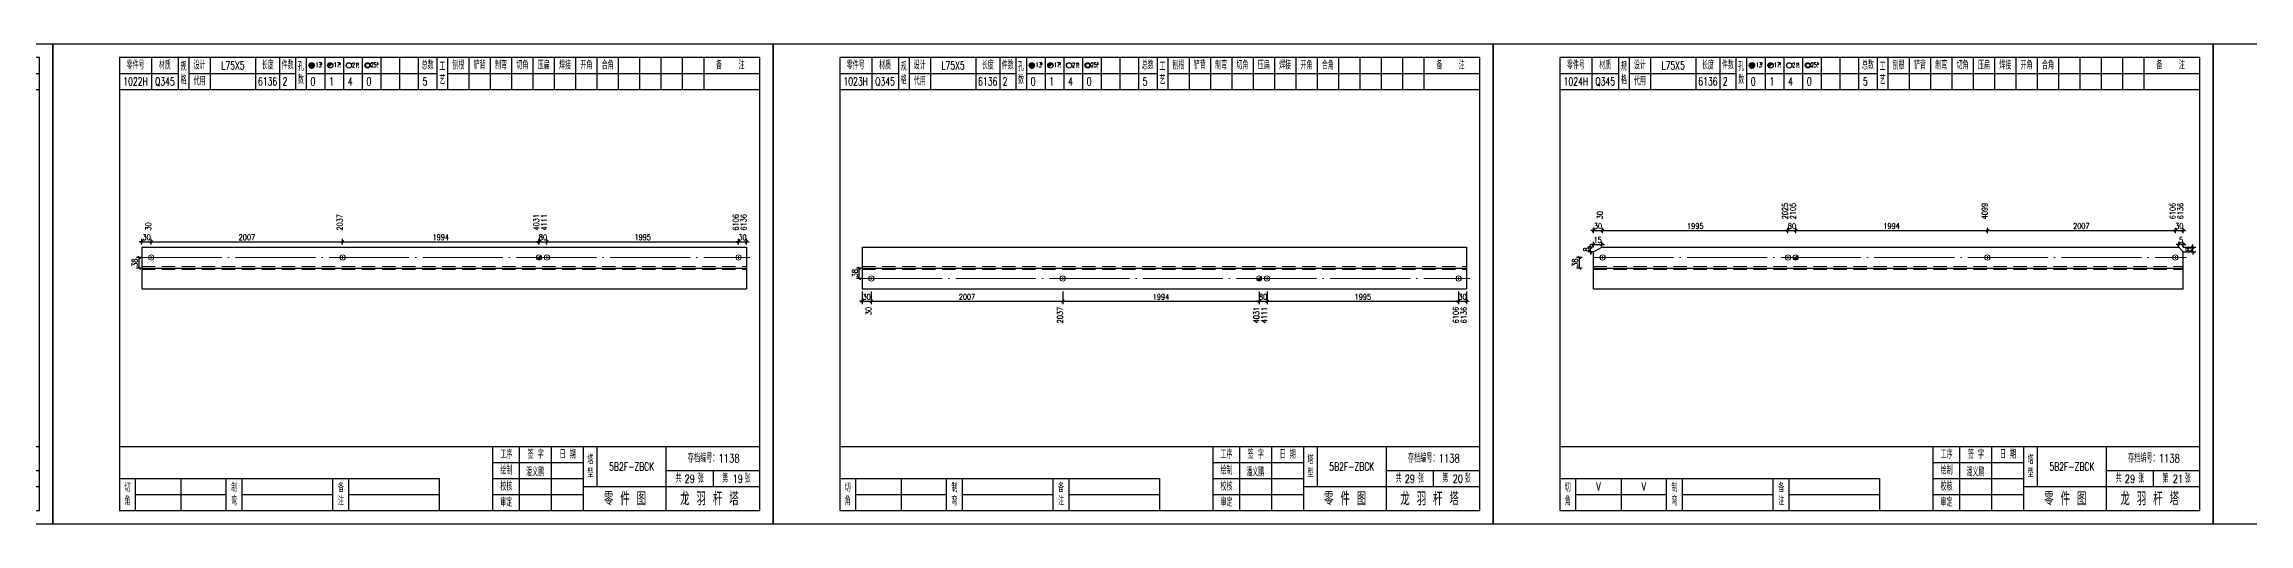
# Model space of a CAD drawing. Header units: millimetres. Extents: x 0 to 30240, y -10896 to -1348.
# Drawn here: x 4857 to 5683, y -7281 to -7101 of the extents above; entities that cross this region are included whole.
import ezdxf
from ezdxf.enums import TextEntityAlignment as Align

# ---------------------------------------------------------------- set-up
doc = ezdxf.new("R2010")
doc.units = ezdxf.units.MM
doc.header["$LTSCALE"] = 20
doc.header["$PDMODE"] = 1
doc.linetypes.add('DASHDOT2X', pattern=[1.75, 1.5, -0.125, 0, -0.125])
doc.linetypes.add('HIDDEN', pattern=[0.375, 0.25, -0.125])
for name, color, linetype, lineweight in [('1', 7, 'Continuous', 25), ('11', 3, 'Continuous', 13), ('2', 1, 'HIDDEN', 13), ('5', 1, 'Continuous', 13), ('7', 2, 'DASHDOT2X', 13)]:
    doc.layers.add(name, color=color, linetype=linetype, lineweight=lineweight)
doc.styles.get("Standard").update_dxf_attribs({"font": 'simplex', "width": 0.7, "bigfont": 'gbhzfs.shx'})
doc.styles.add('SYMBOL_TXT', font='txt.shx', dxfattribs={"width": 0.6})
doc.styles.add('TITLE_TXT', font='simplex.shx', dxfattribs={"width": 0.75, "height": 2.5, "bigfont": 'gbhzfs.shx'})
doc.dimstyles.get("Standard").update_dxf_attribs({"dimtxt": 2.1, "dimasz": 1, "dimexe": 1.05, "dimexo": 0, "dimgap": 0.63, "dimtad": 1, "dimzin": 0, "dimdsep": 46, "dimtxsty": 'standard', "dimblk": 'OBLIQUE', "dimblk1": 'OBLIQUE', "dimblk2": 'OBLIQUE', "dimcen": 0.09, "dimadec": 0, "dimazin": 0, "dimtfac": 1, "dimtdec": 1, "dimtix": 1, "dimtmove": 0, "dimatfit": 3, "dimfxl": 0, "dimtolj": 1, "dimtzin": 0, "dimarcsym": 0})
pattern_1 = [(0, (-3, 0), (0, 0.0125), [])]

# ---------------------------------------------------------------- blocks, each defined once
blk = doc.blocks.new('M12_HOLE')
h = blk.add_hatch()
h.set_pattern_fill('LINE', scale=0.1, style=0)
h.set_pattern_definition(pattern_1)
h.paths.add_polyline_path([(-5, 0, 1), (-1, 0, 1)])
at = {"color": 7}
blk.add_circle((-3, 0), 2, dxfattribs=at)
at = {"color": 7, "attachment_point": 1, "style": 'SYMBOL_TXT'}
for s, insert, char_height, width in [('13\\f??|b0|i0|c0|p54;.', (-0.1, 2.1), 3.5, 5.707), ('5', (3.7, 2.3), 1.8, 2.931)]:
    blk.add_mtext(s, dxfattribs=dict(at, insert=insert, char_height=char_height, width=width))
blk = doc.blocks.new('M16_HOLE')
h = blk.add_hatch()
h.set_pattern_fill('LINE', scale=0.1, style=0)
h.set_pattern_definition(pattern_1)
h.paths.add_polyline_path([(-1.6, 1.4, 0.668179), (-5, 0, 0.198912), (-4.4, -1.4)])
at = {"color": 7}
blk.add_circle((-3, 0), 2, dxfattribs=at)
at = {"color": 7, "attachment_point": 1, "style": 'SYMBOL_TXT'}
for s, insert, char_height, width in [('17.', (-0.4, 2.1), 3.5, 6.316), ('5', (3.6, 2.3), 1.8, 1.822)]:
    blk.add_mtext(s, dxfattribs=dict(at, insert=insert, char_height=char_height, width=width))
blk = doc.blocks.new('M20_HOLE')
at = {"color": 7}
blk.add_circle((-3, 0), 2, dxfattribs=at)
at = {"color": 7, "attachment_point": 1, "style": 'SYMBOL_TXT'}
for s, insert, char_height, width in [('21.', (-0.7, 2), 3.5, 6.074), ('5', (3.3, 2), 1.8, 1.458)]:
    blk.add_mtext(s, dxfattribs=dict(at, insert=insert, char_height=char_height, width=width))
blk = doc.blocks.new('M24_HOLE')
at = {"color": 7}
for radius in [2, 1.5]:
    blk.add_circle((-3, 0), radius, dxfattribs=at)
at = {"color": 7, "attachment_point": 1, "style": 'SYMBOL_TXT'}
for s, insert, char_height, width in [('25.', (-0.7, 2.1), 3.5, 2.429), ('5', (3.9, 2.3), 1.8, 1.944)]:
    blk.add_mtext(s, dxfattribs=dict(at, insert=insert, char_height=char_height, width=width))
blk = doc.blocks.new('JgCard')
for p, q in [((270, 180), (0, 180)), ((0, 180), (0, 0)), ((265, 175), (25, 175)), ((25, 175), (25, 5)), ((37, 175), (37, 163)), ((47, 175), (47, 163)), ((51, 175), (51, 163)), ((59, 175), (59, 163)), ((76, 175), (76, 163)), ((85, 175), (85, 163)), ((91, 175), (91, 163)), ((95, 175), (95, 163)), ((102, 175), (102, 163)), ((109, 175), (109, 163)), ((116, 175), (116, 163)), ((123, 175), (123, 163)), ((130, 175), (130, 163)), ((137, 175), (137, 163)), ((144, 175), (144, 163)), ((148, 175), (148, 163)), ((156, 175), (156, 163)), ((164, 175), (164, 163)), ((172, 175), (172, 163)), ((180, 175), (180, 163)), ((188, 175), (188, 163)), ((196, 175), (196, 163)), ((204, 175), (204, 163)), ((212, 175), (212, 163)), ((220, 175), (220, 163)), ((228, 175), (228, 163)), ((236, 175), (236, 163)), ((244, 175), (244, 163)), ((265, 5), (265, 175)), ((270, 0), (270, 180)), ((25, 169), (47, 169)), ((51, 169), (91, 169)), ((95, 169), (144, 169)), ((148, 169), (265, 169)), ((25, 163), (265, 163)), ((25, 29), (265, 29)), ((165, 5), (165, 29)), ((175, 5), (175, 29)), ((187, 5), (187, 29)), ((199, 5), (199, 29)), ((204, 29), (204, 14)), ((230, 5), (230, 29)), ((25, 17), (145, 17)), ((31, 5), (31, 17)), ((48, 17), (48, 5)), ((65, 5), (65, 17)), ((71, 5), (71, 17)), ((105, 5), (105, 17)), ((111, 5), (111, 17)), ((145, 5), (145, 17)), ((165, 23), (199, 23)), ((165, 17), (199, 17)), ((230, 20), (265, 20)), ((247.5, 20), (247.5, 14)), ((31, 11), (65, 11)), ((71, 11), (105, 11)), ((111, 11), (145, 11)), ((165, 11), (199, 11)), ((199, 14), (265, 14)), ((0, 0), (270, 0)), ((25, 5), (265, 5))]:
    blk.add_line(p, q)
blk.add_lwpolyline([(96.03, 171.99, -1), (98.03, 171.99, -1)], format="xyb", close=True)
blk.add_point((145, 96))
at = {"xscale": 0.5, "yscale": 0.5, "zscale": 0.5}
for name, p in [('M12_HOLE', (98.53, 171.99)), ('M16_HOLE', (105.5, 172)), ('M20_HOLE', (112.5, 172)), ('M24_HOLE', (119.5, 172))]:
    blk.add_blockref(name, p, dxfattribs=at)
at = {"style": 'TITLE_TXT', "width": 0.75}
for s, height, p in [('存档编号：1138', 3.076, (238.02, 23.07)), ('潘义鹏', 3, (177.45, 17.91)), ('龙 羽 杆 塔', 5, (235.17, 6.97))]:
    blk.add_text(s, height=height, dxfattribs=at).set_placement(p)
at = {"attachment_point": 5, "style": 'TITLE_TXT'}
for s, insert, char_height, width in [('零件号', (31, 172), 3, 15), ('材质', (42, 172), 3, 8), ('设计', (55, 172), 3, 8), ('长度', (80.5, 172), 3, 8), ('件数', (88, 172), 3, 6), ('总数', (140.5, 172), 3, 7), ('刨根', (152, 172), 3, 8), ('铲背', (160, 172), 3, 8), ('制弯', (168, 172), 3, 8), ('切角', (176, 172), 3, 8), ('压扁', (184, 172), 3, 8), ('焊接', (192, 172), 3, 8), ('开角', (200, 172), 3, 8), ('合角', (208, 172), 3, 8), ('备    注', (254, 172), 3, 22), ('规格', (49, 169), 3, 4), ('代用', (55, 166), 3, 8), ('孔数', (93, 169), 3, 4), ('工\\P艺', (146, 169), 3, 4), ('工序', (170, 26), 3, 10), ('签 字', (181, 26), 3, 12), ('日 期', (193, 26), 3, 12), ('塔\\P型', (201.5, 21.5), 3, 5), ('绘制', (170, 20), 3, 10), ('共    张', (238.75, 17), 3, 17.5), ('第    张', (256.25, 17), 3, 17.5), ('切\\P角', (28, 11), 3, 6), ('制\\P弯', (68, 11), 3, 6), ('备\\P注', (108, 11), 3, 6), ('校核', (170, 14), 3, 10), ('审定', (170, 8), 3, 10), ('零 件 图', (214.5, 9.5), 5, 31)]:
    blk.add_mtext(s, dxfattribs=dict(at, insert=insert, char_height=char_height, width=width))
blk = doc.blocks.new('M20')
for p, q in [((-0.5, 0), (0.5, 0)), ((0, -0.5), (0, 0.5))]:
    blk.add_line(p, q)
blk.add_circle((0, 0), 1)
blk = doc.blocks.new('M16')
for p, q in [((-0.71, -0.71), (0.71, 0.71)), ((-0.4, 0), (0.4, 0)), ((0, 0.4), (0, -0.4))]:
    blk.add_line(p, q)
blk.add_circle((0, 0), 1)
for radius in [0.8, 0.6, 0.4, 0.2]:
    blk.add_arc((0, 0), radius, 225, 45)
blk = doc.blocks.new('_Oblique')
at = {"color": 0, "linetype": 'ByBlock', "lineweight": -2}
blk.add_line((-0.5, -0.5), (0.5, 0.5), dxfattribs=at)
blk = doc.blocks.new('*D4065')
at = {"layer": '11', "color": 0, "lineweight": -2}
for p, q in [((4893.4, -7176.23), (4893.4, -7174.13)), ((4896.84, -7176.23), (4896.84, -7174.13)), ((4893.4, -7175.18), (4892.4, -7175.18)), ((4893.4, -7175.18), (4896.84, -7175.18)), ((4896.84, -7175.18), (4897.84, -7175.18))]:
    blk.add_line(p, q, dxfattribs=at)
at = {"layer": 'Defpoints', "color": 0}
for p in [(4893.4, -7176.23), (4896.84, -7175.18), (4896.84, -7176.23)]:
    blk.add_point(p, dxfattribs=at)
at = {"layer": '11', "color": 0, "lineweight": -2}
blk.add_blockref('_Oblique', (4893.4, -7175.18), dxfattribs=at)
at = {"layer": '11', "color": 0, "lineweight": -2, "rotation": 180}
blk.add_blockref('_Oblique', (4896.84, -7175.18), dxfattribs=at)
at = {"layer": '11', "color": 0, "insert": (4895.12, -7173.5), "char_height": 2.1, "attachment_point": 5}
blk.add_mtext('\\A1;30', dxfattribs=at)
blk = doc.blocks.new('*D4068')
at = {"layer": '11', "color": 0, "lineweight": -2}
for p, q in [((5042.26, -7176.23), (5042.26, -7174.13)), ((5045.22, -7176.23), (5045.22, -7174.13)), ((5042.26, -7175.18), (5041.26, -7175.18)), ((5042.26, -7175.18), (5045.22, -7175.18)), ((5045.22, -7175.18), (5046.22, -7175.18))]:
    blk.add_line(p, q, dxfattribs=at)
at = {"layer": 'Defpoints', "color": 0}
for p in [(5042.26, -7176.23), (5045.22, -7175.18), (5045.22, -7176.23)]:
    blk.add_point(p, dxfattribs=at)
at = {"layer": '11', "color": 0, "lineweight": -2}
blk.add_blockref('_Oblique', (5042.26, -7175.18), dxfattribs=at)
at = {"layer": '11', "color": 0, "lineweight": -2, "rotation": 180}
blk.add_blockref('_Oblique', (5045.22, -7175.18), dxfattribs=at)
at = {"layer": '11', "color": 0, "insert": (5043.74, -7173.5), "char_height": 2.1, "attachment_point": 5}
blk.add_mtext('\\A1;80', dxfattribs=at)
blk = doc.blocks.new('*D4070')
at = {"layer": '11', "color": 0, "lineweight": -2}
for p, q in [((5117.06, -7176.23), (5117.06, -7174.13)), ((5120, -7176.23), (5120, -7174.13)), ((5117.06, -7175.18), (5116.06, -7175.18)), ((5117.06, -7175.18), (5120, -7175.18)), ((5120, -7175.18), (5121, -7175.18))]:
    blk.add_line(p, q, dxfattribs=at)
at = {"layer": 'Defpoints', "color": 0}
for p in [(5117.06, -7176.23), (5120, -7175.18), (5120, -7176.23)]:
    blk.add_point(p, dxfattribs=at)
at = {"layer": '11', "color": 0, "lineweight": -2}
blk.add_blockref('_Oblique', (5117.06, -7175.18), dxfattribs=at)
at = {"layer": '11', "color": 0, "lineweight": -2, "rotation": 180}
blk.add_blockref('_Oblique', (5120, -7175.18), dxfattribs=at)
at = {"layer": '11', "color": 0, "insert": (5118.53, -7173.5), "char_height": 2.1, "attachment_point": 5}
blk.add_mtext('\\A1;30', dxfattribs=at)
blk = doc.blocks.new('*D4072')
at = {"layer": '11', "color": 0, "lineweight": -2}
for p, q in [((5163.4, -7197.55), (5162.4, -7197.55)), ((5163.4, -7193.87), (5163.4, -7198.6)), ((5163.4, -7197.55), (5166.84, -7197.55)), ((5166.84, -7193.87), (5166.84, -7198.6)), ((5166.84, -7197.55), (5167.84, -7197.55))]:
    blk.add_line(p, q, dxfattribs=at)
at = {"layer": 'Defpoints', "color": 0}
for p in [(5163.4, -7193.87), (5166.84, -7193.87), (5166.84, -7197.55)]:
    blk.add_point(p, dxfattribs=at)
at = {"layer": '11', "color": 0, "lineweight": -2}
blk.add_blockref('_Oblique', (5163.4, -7197.55), dxfattribs=at)
at = {"layer": '11', "color": 0, "lineweight": -2, "rotation": 180}
blk.add_blockref('_Oblique', (5166.84, -7197.55), dxfattribs=at)
at = {"layer": '11', "color": 0, "insert": (5165.12, -7195.87), "char_height": 2.1, "attachment_point": 5}
blk.add_mtext('\\A1;30', dxfattribs=at)
blk = doc.blocks.new('*D4075')
at = {"layer": '11', "color": 0, "lineweight": -2}
for p, q in [((5312.26, -7197.55), (5311.26, -7197.55)), ((5312.26, -7193.87), (5312.26, -7198.6)), ((5312.26, -7197.55), (5315.22, -7197.55)), ((5315.22, -7193.87), (5315.22, -7198.6)), ((5315.22, -7197.55), (5316.22, -7197.55))]:
    blk.add_line(p, q, dxfattribs=at)
at = {"layer": 'Defpoints', "color": 0}
for p in [(5312.26, -7193.87), (5315.22, -7193.87), (5315.22, -7197.55)]:
    blk.add_point(p, dxfattribs=at)
at = {"layer": '11', "color": 0, "lineweight": -2}
blk.add_blockref('_Oblique', (5312.26, -7197.55), dxfattribs=at)
at = {"layer": '11', "color": 0, "lineweight": -2, "rotation": 180}
blk.add_blockref('_Oblique', (5315.22, -7197.55), dxfattribs=at)
at = {"layer": '11', "color": 0, "insert": (5313.74, -7195.87), "char_height": 2.1, "attachment_point": 5}
blk.add_mtext('\\A1;80', dxfattribs=at)
blk = doc.blocks.new('*D4077')
at = {"layer": '11', "color": 0, "lineweight": -2}
for p, q in [((5387.06, -7197.55), (5386.06, -7197.55)), ((5387.06, -7193.87), (5387.06, -7198.6)), ((5387.06, -7197.55), (5390, -7197.55)), ((5390, -7193.87), (5390, -7198.6)), ((5390, -7197.55), (5391, -7197.55))]:
    blk.add_line(p, q, dxfattribs=at)
at = {"layer": 'Defpoints', "color": 0}
for p in [(5387.06, -7193.87), (5390, -7193.87), (5390, -7197.55)]:
    blk.add_point(p, dxfattribs=at)
at = {"layer": '11', "color": 0, "lineweight": -2}
blk.add_blockref('_Oblique', (5387.06, -7197.55), dxfattribs=at)
at = {"layer": '11', "color": 0, "lineweight": -2, "rotation": 180}
blk.add_blockref('_Oblique', (5390, -7197.55), dxfattribs=at)
at = {"layer": '11', "color": 0, "insert": (5388.53, -7195.87), "char_height": 2.1, "attachment_point": 5}
blk.add_mtext('\\A1;30', dxfattribs=at)
blk = doc.blocks.new('*D4079')
at = {"layer": '11', "color": 0, "lineweight": -2}
for p, q in [((5437.6, -7170.98), (5436.6, -7170.98)), ((5437.6, -7172.03), (5437.6, -7169.93)), ((5437.6, -7170.98), (5441.04, -7170.98)), ((5441.04, -7172.03), (5441.04, -7169.93)), ((5441.04, -7170.98), (5442.04, -7170.98))]:
    blk.add_line(p, q, dxfattribs=at)
at = {"layer": 'Defpoints', "color": 0}
for p in [(5437.6, -7172.03), (5441.04, -7170.98), (5441.04, -7172.03)]:
    blk.add_point(p, dxfattribs=at)
at = {"layer": '11', "color": 0, "lineweight": -2}
blk.add_blockref('_Oblique', (5437.6, -7170.98), dxfattribs=at)
at = {"layer": '11', "color": 0, "lineweight": -2, "rotation": 180}
blk.add_blockref('_Oblique', (5441.04, -7170.98), dxfattribs=at)
at = {"layer": '11', "color": 0, "insert": (5439.32, -7169.3), "char_height": 2.1, "attachment_point": 5}
blk.add_mtext('\\A1;30', dxfattribs=at)
blk = doc.blocks.new('*D4081')
at = {"layer": '11', "color": 0, "lineweight": -2}
for p, q in [((5510.51, -7170.98), (5509.51, -7170.98)), ((5510.51, -7172.03), (5510.51, -7169.93)), ((5510.51, -7170.98), (5513.45, -7170.98)), ((5513.45, -7172.03), (5513.45, -7169.93)), ((5513.45, -7170.98), (5514.45, -7170.98))]:
    blk.add_line(p, q, dxfattribs=at)
at = {"layer": 'Defpoints', "color": 0}
for p in [(5510.51, -7172.03), (5513.45, -7170.98), (5513.45, -7172.03)]:
    blk.add_point(p, dxfattribs=at)
at = {"layer": '11', "color": 0, "lineweight": -2}
blk.add_blockref('_Oblique', (5510.51, -7170.98), dxfattribs=at)
at = {"layer": '11', "color": 0, "lineweight": -2, "rotation": 180}
blk.add_blockref('_Oblique', (5513.45, -7170.98), dxfattribs=at)
at = {"layer": '11', "color": 0, "insert": (5511.98, -7169.3), "char_height": 2.1, "attachment_point": 5}
blk.add_mtext('\\A1;80', dxfattribs=at)
blk = doc.blocks.new('*D4084')
at = {"layer": '11', "color": 0, "lineweight": -2}
for p, q in [((5655.76, -7170.98), (5654.76, -7170.98)), ((5655.76, -7172.03), (5655.76, -7169.93)), ((5655.76, -7170.98), (5658.7, -7170.98)), ((5658.7, -7172.03), (5658.7, -7169.93)), ((5658.7, -7170.98), (5659.7, -7170.98))]:
    blk.add_line(p, q, dxfattribs=at)
at = {"layer": 'Defpoints', "color": 0}
for p in [(5655.76, -7172.03), (5658.7, -7170.98), (5658.7, -7172.03)]:
    blk.add_point(p, dxfattribs=at)
at = {"layer": '11', "color": 0, "lineweight": -2}
blk.add_blockref('_Oblique', (5655.76, -7170.98), dxfattribs=at)
at = {"layer": '11', "color": 0, "lineweight": -2, "rotation": 180}
blk.add_blockref('_Oblique', (5658.7, -7170.98), dxfattribs=at)
at = {"layer": '11', "color": 0, "insert": (5657.23, -7169.3), "char_height": 2.1, "attachment_point": 5}
blk.add_mtext('\\A1;30', dxfattribs=at)
blk = doc.blocks.new('*D4085')
at = {"layer": '11', "color": 0, "lineweight": -2}
for p, q in [((5437.6, -7177.28), (5435.5, -7177.28)), ((5437.6, -7178.94), (5435.5, -7178.94)), ((5436.55, -7177.28), (5436.55, -7176.28)), ((5436.55, -7178.94), (5436.55, -7177.28)), ((5436.55, -7178.94), (5436.55, -7179.94))]:
    blk.add_line(p, q, dxfattribs=at)
at = {"layer": 'Defpoints', "color": 0}
for p in [(5436.55, -7177.28), (5437.6, -7177.28), (5437.6, -7178.94)]:
    blk.add_point(p, dxfattribs=at)
at = {"layer": '11', "color": 0, "lineweight": -2}
for p, rotation in [((5436.55, -7177.28), 270), ((5436.55, -7178.94), 90)]:
    blk.add_blockref('_Oblique', p, dxfattribs=dict(at, rotation=rotation))
at = {"layer": '11', "color": 0, "insert": (5434.87, -7178.11), "char_height": 2.1, "attachment_point": 5, "rotation": 90}
blk.add_mtext('\\A1;8', dxfattribs=at)
blk = doc.blocks.new('*D4086')
at = {"layer": '11', "color": 0, "lineweight": -2}
for p, q in [((5437.6, -7176.23), (5436.6, -7176.23)), ((5437.6, -7177.28), (5437.6, -7175.18)), ((5437.6, -7176.23), (5440.7, -7176.23)), ((5440.7, -7177.28), (5440.7, -7175.18)), ((5440.7, -7176.23), (5441.7, -7176.23))]:
    blk.add_line(p, q, dxfattribs=at)
at = {"layer": 'Defpoints', "color": 0}
for p in [(5437.6, -7177.28), (5440.7, -7176.23), (5440.7, -7177.28)]:
    blk.add_point(p, dxfattribs=at)
at = {"layer": '11', "color": 0, "lineweight": -2}
blk.add_blockref('_Oblique', (5437.6, -7176.23), dxfattribs=at)
at = {"layer": '11', "color": 0, "lineweight": -2, "rotation": 180}
blk.add_blockref('_Oblique', (5440.7, -7176.23), dxfattribs=at)
at = {"layer": '11', "color": 0, "insert": (5439.15, -7174.55), "char_height": 2.1, "attachment_point": 5}
blk.add_mtext('\\A1;15', dxfattribs=at)
blk = doc.blocks.new('*D4087')
at = {"layer": '11', "color": 0, "lineweight": -2}
for p, q in [((5658.7, -7177.28), (5663.43, -7177.28)), ((5658.7, -7178.94), (5663.43, -7178.94)), ((5662.38, -7177.28), (5662.38, -7176.28)), ((5662.38, -7178.94), (5662.38, -7177.28)), ((5662.38, -7178.94), (5662.38, -7179.94))]:
    blk.add_line(p, q, dxfattribs=at)
at = {"layer": 'Defpoints', "color": 0}
for p in [(5658.7, -7177.28), (5658.7, -7178.94), (5662.38, -7177.28)]:
    blk.add_point(p, dxfattribs=at)
at = {"layer": '11', "color": 0, "lineweight": -2}
for p, rotation in [((5662.38, -7177.28), 270), ((5662.38, -7178.94), 90)]:
    blk.add_blockref('_Oblique', p, dxfattribs=dict(at, rotation=rotation))
at = {"layer": '11', "color": 0, "insert": (5660.7, -7178.11), "char_height": 2.1, "attachment_point": 5, "rotation": 90}
blk.add_mtext('\\A1;8', dxfattribs=at)
blk = doc.blocks.new('*D4088')
at = {"layer": '11', "color": 0, "lineweight": -2}
for p, q in [((5657.13, -7176.23), (5656.13, -7176.23)), ((5657.13, -7177.28), (5657.13, -7175.18)), ((5658.7, -7176.23), (5657.13, -7176.23)), ((5658.7, -7177.28), (5658.7, -7175.18)), ((5658.7, -7176.23), (5659.7, -7176.23))]:
    blk.add_line(p, q, dxfattribs=at)
at = {"layer": 'Defpoints', "color": 0}
for p in [(5657.13, -7176.23), (5657.13, -7177.28), (5658.7, -7177.28)]:
    blk.add_point(p, dxfattribs=at)
at = {"layer": '11', "color": 0, "lineweight": -2}
blk.add_blockref('_Oblique', (5657.13, -7176.23), dxfattribs=at)
at = {"layer": '11', "color": 0, "lineweight": -2, "rotation": 180}
blk.add_blockref('_Oblique', (5658.7, -7176.23), dxfattribs=at)
at = {"layer": '11', "color": 0, "insert": (5657.92, -7174.55), "char_height": 2.1, "attachment_point": 5}
blk.add_mtext('\\A1;5', dxfattribs=at)

msp = doc.modelspace()

# ---------------------------------------------------------------- linework, layer by layer
at = {"layer": '1'}
for p, q in [((4893.4, -7177.281), (4893.4, -7192.821)), ((4893.4, -7177.281), (5120, -7177.281)), ((5120, -7177.281), (5120, -7192.821)), ((5163.4, -7177.281), (5163.4, -7192.821)), ((5163.4, -7177.281), (5390, -7177.281)), ((5390, -7177.281), (5390, -7192.821)), ((5437.6, -7178.939), (5440.696, -7177.281)), ((5437.6, -7185.051), (5437.6, -7178.939)), ((5440.696, -7177.281), (5657.131, -7177.281)), ((5657.131, -7177.281), (5658.7, -7178.939)), ((5658.7, -7185.051), (5658.7, -7178.939)), ((4893.4, -7185.051), (5120, -7185.051)), ((5163.4, -7185.051), (5390, -7185.051)), ((5437.6, -7192.821), (5437.6, -7185.051)), ((5437.6, -7185.051), (5658.7, -7185.051)), ((5658.7, -7192.821), (5658.7, -7185.051)), ((4893.4, -7192.821), (5120, -7192.821)), ((5163.4, -7192.821), (5390, -7192.821)), ((5437.6, -7192.821), (5658.7, -7192.821))]:
    msp.add_line(p, q, dxfattribs=at)
at = {"layer": '2'}
for p, q in [((4893.4, -7184.533), (5120, -7184.533)), ((4893.4, -7185.569), (5120, -7185.569)), ((5163.4, -7184.533), (5390, -7184.533)), ((5163.4, -7185.569), (5390, -7185.569)), ((5437.6, -7184.533), (5658.7, -7184.533)), ((5437.6, -7185.569), (5658.7, -7185.569))]:
    msp.add_line(p, q, dxfattribs=at)
at = {"layer": '7'}
for p, q in [((4893.4, -7181.114), (5121.26, -7181.114)), ((5437.6, -7181.114), (5659.96, -7181.114)), ((5163.4, -7188.988), (5391.26, -7188.988))]:
    msp.add_line(p, q, dxfattribs=at)

# ---------------------------------------------------------------- block references
at = {"layer": '1'}
for p in [(4590, -7281.051), (4860, -7281.051), (5130, -7281.051), (5400, -7281.051), (5670, -7281.051)]:
    msp.add_blockref('JgCard', p, dxfattribs=at)
at = {"layer": '5'}
for name, p in [('M20', (4896.84, -7181.114)), ('M20', (4968.626, -7181.114)), ('M16', (5042.264, -7181.114)), ('M20', (5045.218, -7181.114)), ('M20', (5117.06, -7181.114)), ('M20', (5441.04, -7181.114)), ('M20', (5510.51, -7181.114)), ('M16', (5513.45, -7181.114)), ('M20', (5585.301, -7181.114)), ('M20', (5655.76, -7181.114)), ('M20', (5166.84, -7188.988)), ('M20', (5238.626, -7188.988)), ('M16', (5312.264, -7188.988)), ('M20', (5315.218, -7188.988)), ('M20', (5387.06, -7188.988))]:
    msp.add_blockref(name, p, dxfattribs=at)

# ---------------------------------------------------------------- texts
at = {"style": 'TITLE_TXT', "width": 0.75}
for s, p in [('29', (5096.842, -7265.616)), ('19', (5114.82, -7265.588)), ('29', (5366.842, -7265.616)), ('20', (5384.82, -7265.588)), ('29', (5636.842, -7265.616)), ('21', (5654.82, -7265.588))]:
    msp.add_text(s, height=3, dxfattribs=at).set_placement(p)
at = {"layer": '1', "width": 0.7}
for s, p in [('L75X5', (4927.5, -7109.051)), ('L75X5', (5197.5, -7109.051)), ('L75X5', (5467.5, -7109.051)), ('1022H', (4891, -7115.051)), ('Q345', (4902, -7115.051)), ('6136', (4940.5, -7115.051)), ('2', (4947, -7115.051)), ('0', (4957.5, -7115.051)), ('1', (4964.5, -7115.051)), ('4', (4971.5, -7115.051)), ('0', (4978.5, -7115.051)), ('5', (4999.5, -7115.051)), ('1023H', (5161, -7115.051)), ('Q345', (5172, -7115.051)), ('6136', (5210.5, -7115.051)), ('2', (5217, -7115.051)), ('0', (5227.5, -7115.051)), ('1', (5234.5, -7115.051)), ('4', (5241.5, -7115.051)), ('0', (5248.5, -7115.051)), ('5', (5269.5, -7115.051)), ('1024H', (5431, -7115.051)), ('Q345', (5442, -7115.051)), ('6136', (5480.5, -7115.051)), ('2', (5487, -7115.051)), ('0', (5497.5, -7115.051)), ('1', (5504.5, -7115.051)), ('4', (5511.5, -7115.051)), ('0', (5518.5, -7115.051)), ('5', (5539.5, -7115.051)), ('V', (5439.5, -7267.051)), ('V', (5456.5, -7267.051))]:
    msp.add_text(s, height=3, dxfattribs=at).set_placement(p, align=Align.MIDDLE_CENTER)
for s, p in [('2037', (4968.617, -7170.981)), ('4031', (5042.277, -7170.981)), ('4111', (5045.231, -7170.981)), ('6106', (5117.059, -7170.981)), ('6136', (5120, -7170.981)), ('30', (5441.041, -7166.781)), ('2025', (5510.497, -7166.781)), ('2105', (5513.436, -7166.781)), ('4099', (5585.309, -7166.781)), ('6106', (5655.759, -7166.781)), ('6136', (5658.7, -7166.781)), ('30', (4896.84, -7170.981))]:
    msp.add_text(s, height=2.1, rotation=90, dxfattribs=at).set_placement(p)
for s, p in [('30', (5166.84, -7199.646)), ('2037', (5238.617, -7199.646)), ('6106', (5387.059, -7199.646)), ('6136', (5390, -7199.646)), ('4031', (5312.277, -7199.646)), ('4111', (5315.231, -7199.646))]:
    msp.add_text(s, height=2.1, rotation=90, dxfattribs=at).set_placement(p, align=Align.RIGHT)
at = {"layer": '1', "char_height": 3, "width": 26, "attachment_point": 5}
for insert in [(5077, -7259.551), (5347, -7259.551), (5617, -7259.551)]:
    msp.add_mtext('5B2F-ZBCK', dxfattribs=dict(at, insert=insert))

# ---------------------------------------------------------------- dimensions: what is measured, and where the dimension line sits
at = {"layer": '1'}
for base, p1, p2 in [((4892.35, -7181.114), (4893.35, -7185.051), (4893.35, -7181.114)), ((5432.35, -7181.114), (5433.35, -7185.051), (5433.35, -7181.114)), ((5162.35, -7185.051), (5163.35, -7188.988), (5163.35, -7185.051))]:
    msp.add_linear_dim(base=base, p1=p1, p2=p2, angle=90, text='38', dimstyle='standard', dxfattribs=at).render()
at = {"layer": '11'}
for base, p1, p2, text, picture, middle in [((4896.84, -7175.181), (4893.4, -7176.231), (4896.84, -7176.231), '30', '*D4065', (4895.12, -7173.501)), ((5045.218, -7175.181), (5042.264, -7176.231), (5045.218, -7176.231), '80', '*D4068', (5043.741, -7173.501)), ((5120, -7175.181), (5117.06, -7176.231), (5120, -7176.231), '30', '*D4070', (5118.53, -7173.501)), ((5441.04, -7170.981), (5437.6, -7172.031), (5441.04, -7172.031), '30', '*D4079', (5439.32, -7169.301)), ((5440.696, -7176.231), (5437.6, -7177.281), (5440.696, -7177.281), '15', '*D4086', (5439.148, -7174.551)), ((5513.45, -7170.981), (5510.51, -7172.031), (5513.45, -7172.031), '80', '*D4081', (5511.98, -7169.301)), ((5658.7, -7170.981), (5655.76, -7172.031), (5658.7, -7172.031), '30', '*D4084', (5657.23, -7169.301)), ((5657.131, -7176.231), (5658.7, -7177.281), (5657.131, -7177.281), '5', '*D4088', (5657.915, -7174.551)), ((5166.84, -7197.546), (5163.4, -7193.871), (5166.84, -7193.871), '30', '*D4072', (5165.12, -7195.866)), ((5315.218, -7197.546), (5312.264, -7193.871), (5315.218, -7193.871), '80', '*D4075', (5313.741, -7195.866)), ((5390, -7197.546), (5387.06, -7193.871), (5390, -7193.871), '30', '*D4077', (5388.53, -7195.866))]:
    dim = msp.add_linear_dim(base=base, p1=p1, p2=p2, text=text, dimstyle='standard', dxfattribs=at)
    dim.commit()
    dim.dimension.update_dxf_attribs({"geometry": picture, "text_midpoint": middle})
for base, p1, p2, text in [((4968.626, -7175.181), (4896.84, -7176.231), (4968.626, -7176.231), '2007'), ((5042.264, -7175.181), (4968.626, -7176.231), (5042.264, -7176.231), '1994'), ((5117.06, -7175.181), (5045.218, -7176.231), (5117.06, -7176.231), '1995'), ((5510.51, -7170.981), (5441.04, -7172.031), (5510.51, -7172.031), '1995'), ((5585.301, -7170.981), (5513.45, -7172.031), (5585.301, -7172.031), '1994'), ((5655.76, -7170.981), (5585.301, -7172.031), (5655.76, -7172.031), '2007'), ((5238.626, -7197.546), (5166.84, -7193.871), (5238.626, -7193.871), '2007'), ((5312.264, -7197.546), (5238.626, -7193.871), (5312.264, -7193.871), '1994'), ((5387.06, -7197.546), (5315.218, -7193.871), (5387.06, -7193.871), '1995')]:
    msp.add_linear_dim(base=base, p1=p1, p2=p2, text=text, dimstyle='standard', dxfattribs=at).render()
for base, p1, p2, picture, middle in [((5436.55, -7177.281), (5437.6, -7178.939), (5437.6, -7177.281), '*D4085', (5434.87, -7178.11)), ((5662.375, -7177.281), (5658.7, -7178.939), (5658.7, -7177.281), '*D4087', (5660.695, -7178.11))]:
    dim = msp.add_linear_dim(base=base, p1=p1, p2=p2, angle=90, text='8', dimstyle='standard', dxfattribs=at)
    dim.commit()
    dim.dimension.update_dxf_attribs({"geometry": picture, "text_midpoint": middle})

doc.saveas('drawing.dxf')
